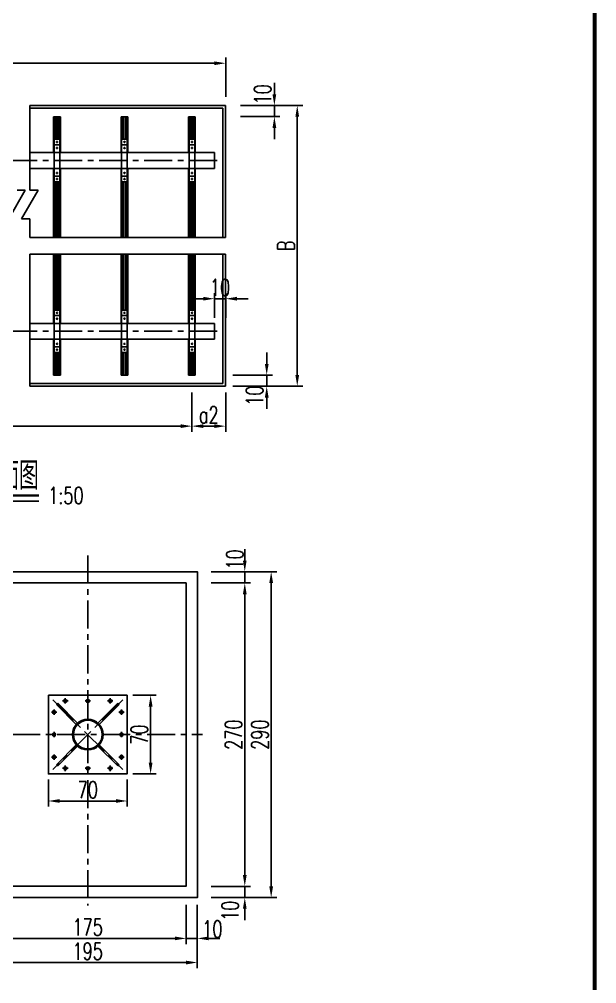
# Model space of a CAD drawing. Extents: x 4349 to 271026, y -15323 to -8945.
# Drawn here: x 5234.6 to 5337.3, y -11784.4 to -11612.7 of the extents above; entities that cross this region are included whole.
import ezdxf
from ezdxf.enums import TextEntityAlignment as Align

# ---------------------------------------------------------------- set-up
doc = ezdxf.new("R2010")
doc.units = 0
doc.header["$LTSCALE"] = 2
doc.header["$PDMODE"] = 32
doc.header["$PDSIZE"] = 0.3
doc.linetypes.add('CENTERX2', pattern=[4, 2.5, -0.5, 0.5, -0.5])
doc.layers.get('DEFPOINTS').update_dxf_attribs({"linetype": 'CONTINUOUS'})
for name, color, linetype in [('中线', 2, 'CENTERX2'), ('图框', 7, 'CONTINUOUS'), ('尺寸标注', 4, 'CONTINUOUS'), ('文字', 7, 'CONTINUOUS'), ('结构1', 1, 'CONTINUOUS'), ('结构2', 7, 'CONTINUOUS'), ('结构3', 1, 'CONTINUOUS')]:
    doc.layers.add(name, color=color, linetype=linetype)
doc.styles.get("Standard").update_dxf_attribs({"font": 'simplex1.shx', "width": 0.7, "bigfont": 'hztxt.shx'})
doc.dimstyles.new('1：10', dxfattribs={"dimtxt": 3, "dimasz": 2, "dimexe": 1, "dimexo": 1, "dimgap": 0.5, "dimtad": 1, "dimrnd": 0.0095, "dimdsep": 46, "dimtxsty": 'Standard', "dimcen": 0.09, "dimclrd": 256, "dimclre": 256, "dimadec": 0, "dimazin": 0, "dimtfac": 1, "dimtix": 1, "dimtmove": 2, "dimatfit": 3, "dimfxl": 0, "dimtolj": 1, "dimtzin": 0, "dimarcsym": 0})
doc.dimstyles.new('比例：1：50（mm)', dxfattribs={"dimtxt": 3, "dimasz": 2, "dimexe": 1, "dimexo": 1, "dimgap": 0.5, "dimtad": 1, "dimlfac": 5, "dimrnd": 0.0095, "dimdsep": 46, "dimtxsty": 'Standard', "dimcen": 0.09, "dimclrd": 256, "dimclre": 256, "dimclrt": 256, "dimadec": 0, "dimazin": 0, "dimtfac": 1, "dimtix": 1, "dimtmove": 2, "dimatfit": 3, "dimfxl": 0, "dimtolj": 1, "dimtzin": 0, "dimarcsym": 0})

# ---------------------------------------------------------------- blocks, each defined once
blk = doc.blocks.new('*D659')
at = {"layer": 'DEFPOINTS', "color": 0, "linetype": 'Continuous'}
for p in [(5239.77, -11747.06), (5253.77, -11747.06), (5253.77, -11751.88)]:
    blk.add_point(p, dxfattribs=at)
at = {"layer": '尺寸标注', "linetype": 'Continuous', "lineweight": -2}
for p, q in [((5239.77, -11748.06), (5239.77, -11752.88)), ((5253.77, -11748.06), (5253.77, -11752.88)), ((5241.77, -11751.88), (5251.77, -11751.88))]:
    blk.add_line(p, q, dxfattribs=at)
at = {"layer": '尺寸标注', "linetype": 'Continuous'}
for points in [[(5241.77, -11751.54), (5241.77, -11752.21), (5239.77, -11751.88)], [(5251.77, -11751.54), (5251.77, -11752.21), (5253.77, -11751.88)]]:
    blk.add_solid(points, dxfattribs=at)
at = {"layer": '尺寸标注', "linetype": 'Continuous', "insert": (5246.77, -11749.88), "char_height": 3, "attachment_point": 5}
blk.add_mtext('\\A1;70', dxfattribs=at)
blk = doc.blocks.new('*D660')
at = {"layer": 'DEFPOINTS', "color": 0, "linetype": 'Continuous'}
for p in [(5253.77, -11733.06), (5253.77, -11747.06), (5257.94, -11747.06)]:
    blk.add_point(p, dxfattribs=at)
at = {"layer": '尺寸标注', "linetype": 'Continuous', "lineweight": -2}
for p, q in [((5254.77, -11733.06), (5258.94, -11733.06)), ((5257.94, -11735.06), (5257.94, -11745.06)), ((5254.77, -11747.06), (5258.94, -11747.06))]:
    blk.add_line(p, q, dxfattribs=at)
at = {"layer": '尺寸标注', "linetype": 'Continuous'}
for points in [[(5257.61, -11735.06), (5258.28, -11735.06), (5257.94, -11733.06)], [(5257.61, -11745.06), (5258.28, -11745.06), (5257.94, -11747.06)]]:
    blk.add_solid(points, dxfattribs=at)
at = {"layer": '尺寸标注', "linetype": 'Continuous', "insert": (5255.94, -11740.06), "char_height": 3, "attachment_point": 5, "rotation": 90}
blk.add_mtext('\\A1;70', dxfattribs=at)
blk = doc.blocks.new('*D662')
at = {"layer": 'DEFPOINTS', "color": 0, "linetype": 'Continuous'}
for p in [(5229.25, -11767.07), (5264.25, -11767.07), (5264.25, -11776.34)]:
    blk.add_point(p, dxfattribs=at)
at = {"layer": '尺寸标注', "linetype": 'Continuous', "lineweight": -2}
for p, q in [((5229.25, -11770.34), (5229.25, -11777.34)), ((5264.25, -11770.34), (5264.25, -11777.34)), ((5231.25, -11776.34), (5262.25, -11776.34))]:
    blk.add_line(p, q, dxfattribs=at)
at = {"layer": '尺寸标注', "linetype": 'Continuous'}
for points in [[(5231.25, -11776), (5231.25, -11776.67), (5229.25, -11776.34)], [(5262.25, -11776), (5262.25, -11776.67), (5264.25, -11776.34)]]:
    blk.add_solid(points, dxfattribs=at)
at = {"layer": '尺寸标注', "linetype": 'Continuous', "insert": (5246.75, -11774.34), "char_height": 3, "attachment_point": 5}
blk.add_mtext('\\A1;175', dxfattribs=at)
blk = doc.blocks.new('*D663')
at = {"layer": 'DEFPOINTS', "color": 0, "linetype": 'Continuous'}
for p in [(5264.25, -11767.07), (5266.25, -11767.07), (5266.25, -11776.34)]:
    blk.add_point(p, dxfattribs=at)
at = {"layer": '尺寸标注', "linetype": 'Continuous', "lineweight": -2}
for p, q in [((5264.25, -11770.34), (5264.25, -11777.34)), ((5266.25, -11770.34), (5266.25, -11777.34)), ((5262.25, -11776.34), (5260.25, -11776.34)), ((5264.25, -11776.34), (5266.25, -11776.34)), ((5268.25, -11776.34), (5270.25, -11776.34))]:
    blk.add_line(p, q, dxfattribs=at)
at = {"layer": '尺寸标注', "linetype": 'Continuous'}
for points in [[(5262.25, -11776), (5262.25, -11776.67), (5264.25, -11776.34)], [(5268.25, -11776), (5268.25, -11776.67), (5266.25, -11776.34)]]:
    blk.add_solid(points, dxfattribs=at)
at = {"layer": '尺寸标注', "linetype": 'Continuous', "insert": (5268.92, -11774.68), "char_height": 3, "attachment_point": 5}
blk.add_mtext('\\A1;10', dxfattribs=at)
blk = doc.blocks.new('*D664')
at = {"layer": 'DEFPOINTS', "color": 0, "linetype": 'Continuous'}
for p in [(5227.25, -11769.07), (5266.25, -11769.07), (5266.25, -11780.63)]:
    blk.add_point(p, dxfattribs=at)
at = {"layer": '尺寸标注', "linetype": 'Continuous', "lineweight": -2}
for p, q in [((5227.25, -11774.63), (5227.25, -11781.63)), ((5266.25, -11774.63), (5266.25, -11781.63)), ((5229.25, -11780.63), (5264.25, -11780.63))]:
    blk.add_line(p, q, dxfattribs=at)
at = {"layer": '尺寸标注', "linetype": 'Continuous'}
for points in [[(5229.25, -11780.3), (5229.25, -11780.97), (5227.25, -11780.63)], [(5264.25, -11780.3), (5264.25, -11780.97), (5266.25, -11780.63)]]:
    blk.add_solid(points, dxfattribs=at)
at = {"layer": '尺寸标注', "linetype": 'Continuous', "insert": (5246.75, -11778.63), "char_height": 3, "attachment_point": 5}
blk.add_mtext('\\A1;195', dxfattribs=at)
blk = doc.blocks.new('*D665')
at = {"layer": 'DEFPOINTS', "color": 0, "linetype": 'Continuous'}
for p in [(5264.25, -11767.07), (5264.25, -11769.07), (5274.69, -11769.07)]:
    blk.add_point(p, dxfattribs=at)
at = {"layer": '尺寸标注', "linetype": 'Continuous', "lineweight": -2}
for p, q in [((5274.69, -11765.07), (5274.69, -11763.07)), ((5268.69, -11767.07), (5275.69, -11767.07)), ((5274.69, -11767.07), (5274.69, -11769.07)), ((5268.69, -11769.07), (5275.69, -11769.07)), ((5274.69, -11771.07), (5274.69, -11773.07))]:
    blk.add_line(p, q, dxfattribs=at)
at = {"layer": '尺寸标注', "linetype": 'Continuous'}
for points in [[(5274.36, -11765.07), (5275.02, -11765.07), (5274.69, -11767.07)], [(5274.36, -11771.07), (5275.02, -11771.07), (5274.69, -11769.07)]]:
    blk.add_solid(points, dxfattribs=at)
at = {"layer": '尺寸标注', "linetype": 'Continuous', "insert": (5272.09, -11771.42), "char_height": 3, "attachment_point": 5, "rotation": 90}
blk.add_mtext('\\A1;10', dxfattribs=at)
blk = doc.blocks.new('*D666')
at = {"layer": 'DEFPOINTS', "color": 0, "linetype": 'Continuous'}
for p in [(5264.25, -11713.07), (5274.69, -11713.07), (5264.25, -11767.07)]:
    blk.add_point(p, dxfattribs=at)
at = {"layer": '尺寸标注', "linetype": 'Continuous', "lineweight": -2}
for p, q in [((5268.69, -11713.07), (5275.69, -11713.07)), ((5274.69, -11765.07), (5274.69, -11715.07)), ((5268.69, -11767.07), (5275.69, -11767.07))]:
    blk.add_line(p, q, dxfattribs=at)
at = {"layer": '尺寸标注', "linetype": 'Continuous'}
for points in [[(5274.36, -11715.07), (5275.02, -11715.07), (5274.69, -11713.07)], [(5274.36, -11765.07), (5275.02, -11765.07), (5274.69, -11767.07)]]:
    blk.add_solid(points, dxfattribs=at)
at = {"layer": '尺寸标注', "linetype": 'Continuous', "insert": (5272.69, -11740.07), "char_height": 3, "attachment_point": 5, "rotation": 90}
blk.add_mtext('\\A1;270', dxfattribs=at)
blk = doc.blocks.new('*D667')
at = {"layer": 'DEFPOINTS', "color": 0, "linetype": 'Continuous'}
for p in [(5264.25, -11711.07), (5274.69, -11711.07), (5264.25, -11713.07)]:
    blk.add_point(p, dxfattribs=at)
at = {"layer": '尺寸标注', "linetype": 'Continuous', "lineweight": -2}
for p, q in [((5274.69, -11709.07), (5274.69, -11707.07)), ((5268.69, -11711.07), (5275.69, -11711.07)), ((5274.69, -11713.07), (5274.69, -11711.07)), ((5268.69, -11713.07), (5275.69, -11713.07)), ((5274.69, -11715.07), (5274.69, -11717.07))]:
    blk.add_line(p, q, dxfattribs=at)
at = {"layer": '尺寸标注', "linetype": 'Continuous'}
for points in [[(5274.36, -11709.07), (5275.02, -11709.07), (5274.69, -11711.07)], [(5274.36, -11715.07), (5275.02, -11715.07), (5274.69, -11713.07)]]:
    blk.add_solid(points, dxfattribs=at)
at = {"layer": '尺寸标注', "linetype": 'Continuous', "insert": (5272.92, -11708.89), "char_height": 3, "attachment_point": 5, "rotation": 90}
blk.add_mtext('\\A1;10', dxfattribs=at)
blk = doc.blocks.new('*D668')
at = {"layer": 'DEFPOINTS', "color": 0, "linetype": 'Continuous'}
for p in [(5266.25, -11711.07), (5266.25, -11769.07), (5279.38, -11769.07)]:
    blk.add_point(p, dxfattribs=at)
at = {"layer": '尺寸标注', "linetype": 'Continuous', "lineweight": -2}
for p, q in [((5273.38, -11711.07), (5280.38, -11711.07)), ((5279.38, -11713.07), (5279.38, -11767.07)), ((5273.38, -11769.07), (5280.38, -11769.07))]:
    blk.add_line(p, q, dxfattribs=at)
at = {"layer": '尺寸标注', "linetype": 'Continuous'}
for points in [[(5279.05, -11713.07), (5279.72, -11713.07), (5279.38, -11711.07)], [(5279.05, -11767.07), (5279.72, -11767.07), (5279.38, -11769.07)]]:
    blk.add_solid(points, dxfattribs=at)
at = {"layer": '尺寸标注', "linetype": 'Continuous', "insert": (5277.38, -11740.07), "char_height": 3, "attachment_point": 5, "rotation": 90}
blk.add_mtext('\\A1;290', dxfattribs=at)
blk = doc.blocks.new('*D604')
at = {"layer": 'DEFPOINTS', "color": 0, "linetype": 'Continuous'}
for p in [(5271.29, -11620.55), (5187.29, -11628.06), (5271.29, -11628.06)]:
    blk.add_point(p, dxfattribs=at)
at = {"layer": '尺寸标注', "linetype": 'Continuous', "lineweight": -2}
for p, q in [((5187.29, -11626.55), (5187.29, -11619.55)), ((5189.29, -11620.55), (5269.29, -11620.55)), ((5271.29, -11626.55), (5271.29, -11619.55))]:
    blk.add_line(p, q, dxfattribs=at)
at = {"layer": '尺寸标注', "linetype": 'Continuous'}
for points in [[(5189.29, -11620.22), (5189.29, -11620.88), (5187.29, -11620.55)], [(5269.29, -11620.22), (5269.29, -11620.88), (5271.29, -11620.55)]]:
    blk.add_solid(points, dxfattribs=at)
at = {"layer": '尺寸标注', "color": 0, "linetype": 'Continuous', "insert": (5229.29, -11618.55), "char_height": 3, "attachment_point": 5}
blk.add_mtext('\\A1;A', dxfattribs=at)
blk = doc.blocks.new('*D605')
at = {"layer": 'DEFPOINTS', "color": 0, "linetype": 'Continuous'}
for p in [(5271.29, -11628.06), (5271.29, -11678.06), (5284.02, -11678.06)]:
    blk.add_point(p, dxfattribs=at)
at = {"layer": '尺寸标注', "linetype": 'Continuous', "lineweight": -2}
for p, q in [((5278.02, -11628.06), (5285.02, -11628.06)), ((5284.02, -11630.06), (5284.02, -11676.06)), ((5278.02, -11678.06), (5285.02, -11678.06))]:
    blk.add_line(p, q, dxfattribs=at)
at = {"layer": '尺寸标注', "linetype": 'Continuous'}
for points in [[(5283.69, -11630.06), (5284.35, -11630.06), (5284.02, -11628.06)], [(5283.69, -11676.06), (5284.35, -11676.06), (5284.02, -11678.06)]]:
    blk.add_solid(points, dxfattribs=at)
at = {"layer": '尺寸标注', "color": 0, "linetype": 'Continuous', "insert": (5282.02, -11653.06), "char_height": 3, "attachment_point": 5, "rotation": 90}
blk.add_mtext('\\A1;B', dxfattribs=at)
blk = doc.blocks.new('*D610')
at = {"layer": 'DEFPOINTS', "color": 0, "linetype": 'Continuous'}
for p in [(5193.29, -11676.06), (5265.29, -11676.06), (5265.29, -11685.15)]:
    blk.add_point(p, dxfattribs=at)
at = {"layer": '尺寸标注', "linetype": 'Continuous', "lineweight": -2}
for p, q in [((5193.29, -11679.15), (5193.29, -11686.15)), ((5265.29, -11679.15), (5265.29, -11686.15)), ((5195.29, -11685.15), (5263.29, -11685.15))]:
    blk.add_line(p, q, dxfattribs=at)
at = {"layer": '尺寸标注', "linetype": 'Continuous'}
for points in [[(5195.29, -11684.82), (5195.29, -11685.48), (5193.29, -11685.15)], [(5263.29, -11684.82), (5263.29, -11685.48), (5265.29, -11685.15)]]:
    blk.add_solid(points, dxfattribs=at)
at = {"layer": '尺寸标注', "color": 0, "linetype": 'Continuous', "insert": (5229.29, -11683.15), "char_height": 3, "attachment_point": 5}
blk.add_mtext('\\A1;nxa1', dxfattribs=at)
blk = doc.blocks.new('*D611')
at = {"layer": 'DEFPOINTS', "color": 0, "linetype": 'Continuous'}
for p in [(5265.29, -11676.06), (5271.29, -11676.06), (5271.29, -11685.15)]:
    blk.add_point(p, dxfattribs=at)
at = {"layer": '尺寸标注', "linetype": 'Continuous', "lineweight": -2}
for p, q in [((5265.29, -11679.15), (5265.29, -11686.15)), ((5271.29, -11679.15), (5271.29, -11686.15)), ((5267.29, -11685.15), (5269.29, -11685.15))]:
    blk.add_line(p, q, dxfattribs=at)
at = {"layer": '尺寸标注', "linetype": 'Continuous'}
for points in [[(5267.29, -11684.82), (5267.29, -11685.48), (5265.29, -11685.15)], [(5269.29, -11684.82), (5269.29, -11685.48), (5271.29, -11685.15)]]:
    blk.add_solid(points, dxfattribs=at)
at = {"layer": '尺寸标注', "color": 0, "linetype": 'Continuous', "insert": (5268.29, -11683.15), "char_height": 3, "attachment_point": 5}
blk.add_mtext('\\A1;a2', dxfattribs=at)
blk = doc.blocks.new('*D612')
at = {"layer": 'DEFPOINTS', "color": 0, "linetype": 'Continuous'}
for p in [(5265.29, -11676.06), (5265.29, -11678.06), (5278.59, -11678.06)]:
    blk.add_point(p, dxfattribs=at)
at = {"layer": '尺寸标注', "linetype": 'Continuous', "lineweight": -2}
for p, q in [((5278.59, -11674.06), (5278.59, -11672.06)), ((5272.59, -11676.06), (5279.59, -11676.06)), ((5278.59, -11676.06), (5278.59, -11678.06)), ((5272.59, -11678.06), (5279.59, -11678.06)), ((5278.59, -11680.06), (5278.59, -11682.06))]:
    blk.add_line(p, q, dxfattribs=at)
at = {"layer": '尺寸标注', "linetype": 'Continuous'}
for points in [[(5278.26, -11674.06), (5278.93, -11674.06), (5278.59, -11676.06)], [(5278.26, -11680.06), (5278.93, -11680.06), (5278.59, -11678.06)]]:
    blk.add_solid(points, dxfattribs=at)
at = {"layer": '尺寸标注', "color": 0, "linetype": 'Continuous', "insert": (5276.43, -11679.73), "char_height": 3, "attachment_point": 5, "rotation": 90}
blk.add_mtext('\\A1;10', dxfattribs=at)
blk = doc.blocks.new('*D613')
at = {"layer": 'DEFPOINTS', "color": 0, "linetype": 'Continuous'}
for p in [(5265.46, -11628.06), (5265.45, -11630.06), (5279.95, -11630.06)]:
    blk.add_point(p, dxfattribs=at)
at = {"layer": '尺寸标注', "linetype": 'Continuous', "lineweight": -2}
for p, q in [((5279.95, -11626.06), (5279.95, -11624.06)), ((5273.95, -11628.06), (5280.95, -11628.06)), ((5279.95, -11628.06), (5279.95, -11630.06)), ((5273.95, -11630.06), (5280.95, -11630.06)), ((5279.95, -11632.06), (5279.95, -11634.06))]:
    blk.add_line(p, q, dxfattribs=at)
at = {"layer": '尺寸标注', "linetype": 'Continuous'}
for points in [[(5279.62, -11626.06), (5280.29, -11626.06), (5279.95, -11628.06)], [(5279.62, -11632.06), (5280.29, -11632.06), (5279.95, -11630.06)]]:
    blk.add_solid(points, dxfattribs=at)
at = {"layer": '尺寸标注', "color": 0, "linetype": 'Continuous', "insert": (5277.87, -11626.09), "char_height": 3, "attachment_point": 5, "rotation": 90}
blk.add_mtext('\\A1;10', dxfattribs=at)
blk = doc.blocks.new('*D614')
at = {"layer": 'DEFPOINTS', "color": 0, "linetype": 'Continuous'}
for p in [(5271.29, -11662.47), (5269.29, -11666.86), (5271.29, -11666.86)]:
    blk.add_point(p, dxfattribs=at)
at = {"layer": '尺寸标注', "linetype": 'Continuous', "lineweight": -2}
for p, q in [((5269.29, -11665.86), (5269.29, -11661.47)), ((5271.29, -11665.86), (5271.29, -11661.47)), ((5267.29, -11662.47), (5265.29, -11662.47)), ((5269.29, -11662.47), (5271.29, -11662.47)), ((5273.29, -11662.47), (5275.29, -11662.47))]:
    blk.add_line(p, q, dxfattribs=at)
at = {"layer": '尺寸标注', "linetype": 'Continuous'}
for points in [[(5267.29, -11662.13), (5267.29, -11662.8), (5269.29, -11662.47)], [(5273.29, -11662.13), (5273.29, -11662.8), (5271.29, -11662.47)]]:
    blk.add_solid(points, dxfattribs=at)
at = {"layer": '尺寸标注', "color": 0, "linetype": 'Continuous', "insert": (5270.29, -11660.47), "char_height": 3, "attachment_point": 5}
blk.add_mtext('\\A1;10', dxfattribs=at)

msp = doc.modelspace()

# ---------------------------------------------------------------- linework, layer by layer
at = {"layer": '中线'}
for p, q in [((5269.78976, -11637.86357), (5176.1327, -11637.86357)), ((5269.78976, -11668.26357), (5176.1327, -11668.26357)), ((5246.76924, -11708.16608), (5246.76924, -11770.45442)), ((5252.99177, -11733.8417), (5240.5467, -11746.28678)), ((5240.5467, -11733.8417), (5252.99177, -11746.28678)), ((5243.24972, -11734.06424), (5242.28876, -11734.06424)), ((5242.76924, -11734.54472), (5242.76924, -11733.58376)), ((5246.28876, -11734.06424), (5247.24972, -11734.06424)), ((5250.28876, -11734.06424), (5251.24972, -11734.06424)), ((5250.76924, -11734.54472), (5250.76924, -11733.58376)), ((5240.76924, -11736.54472), (5240.76924, -11735.58376)), ((5252.76924, -11736.54472), (5252.76924, -11735.58376)), ((5241.24972, -11736.06424), (5240.28876, -11736.06424)), ((5252.28876, -11736.06424), (5253.24972, -11736.06424)), ((5225.299, -11740.06424), (5267.199, -11740.06424)), ((5240.76924, -11739.58376), (5240.76924, -11740.54472)), ((5252.76924, -11740.54472), (5252.76924, -11739.58376)), ((5241.24972, -11744.06424), (5240.28876, -11744.06424)), ((5240.76924, -11743.58376), (5240.76924, -11744.54472)), ((5252.28876, -11744.06424), (5253.24972, -11744.06424)), ((5252.76924, -11743.58376), (5252.76924, -11744.54472)), ((5243.24972, -11746.06424), (5242.28876, -11746.06424)), ((5242.76924, -11745.58376), (5242.76924, -11746.54472)), ((5246.28876, -11746.06424), (5247.24972, -11746.06424)), ((5250.28876, -11746.06424), (5251.24972, -11746.06424)), ((5250.76924, -11745.58376), (5250.76924, -11746.54472))]:
    msp.add_line(p, q, dxfattribs=at)
at = {"layer": '图框', "const_width": 0.7}
msp.add_lwpolyline([(5336.92857, -11598.02657), (4956.92857, -11598.02657), (4956.92858, -11875.02657), (5336.92858, -11875.02657), (5336.92857, -11598.02657)], dxfattribs=at)
at = {"layer": '尺寸标注', "linetype": 'Continuous'}
for p, q in [((5236.45436, -11628.06357), (5236.45436, -11643.12417)), ((5236.45436, -11648.23938), (5236.45436, -11651.56357)), ((5236.45436, -11654.56357), (5236.45436, -11678.06357))]:
    msp.add_line(p, q, dxfattribs=at)
at = {"layer": '尺寸标注', "linetype": 'ByBlock'}
for p, q in [((5232.72126, -11648.23938), (5235.65365, -11643.12417)), ((5235.65365, -11643.12417), (5234.18746, -11643.12417)), ((5234.98816, -11648.23938), (5237.92055, -11643.12417)), ((5237.92055, -11643.12417), (5236.45436, -11643.12417)), ((5236.45436, -11648.23938), (5234.98816, -11648.23938)), ((5271.28976, -11651.56357), (5236.45436, -11651.56357)), ((5271.28976, -11654.56357), (5236.45436, -11654.56357))]:
    msp.add_line(p, q, dxfattribs=at)
at = {"layer": '文字'}
msp.add_line((5220.5025, -11698.4997), (5238.08623, -11698.4997), dxfattribs=at)
at = {"layer": '文字', "const_width": 0.4}
msp.add_lwpolyline([(5220.5025, -11697.4997), (5238.08623, -11697.4997)], dxfattribs=at)
at = {"layer": '结构1'}
msp.add_lwpolyline([(5239.76924, -11733.06424), (5253.76924, -11733.06424), (5253.76924, -11747.06424), (5239.76924, -11747.06424)], close=True, dxfattribs=at)
at = {"layer": '结构2'}
for p, q in [((5236.45436, -11628.56357), (5270.78976, -11628.56357)), ((5270.78976, -11628.56357), (5270.78976, -11651.56357)), ((5240.68976, -11630.06357), (5241.88976, -11630.06357)), ((5240.68976, -11636.46357), (5240.68976, -11630.06357)), ((5240.98976, -11634.08357), (5240.98976, -11630.06357)), ((5241.12476, -11634.08357), (5241.12476, -11630.06357)), ((5241.45476, -11634.08357), (5241.45476, -11630.06357)), ((5241.58976, -11634.08357), (5241.58976, -11630.06357)), ((5241.88976, -11636.46357), (5241.88976, -11630.06357)), ((5252.68976, -11630.06357), (5253.88976, -11630.06357)), ((5252.68976, -11636.46357), (5252.68976, -11630.06357)), ((5252.98976, -11634.08357), (5252.98976, -11630.06357)), ((5253.12476, -11634.08357), (5253.12476, -11630.06357)), ((5253.45476, -11634.08357), (5253.45476, -11630.06357)), ((5253.58976, -11634.08357), (5253.58976, -11630.06357)), ((5253.88976, -11636.46357), (5253.88976, -11630.06357)), ((5264.68976, -11630.06357), (5265.88976, -11630.06357)), ((5264.68976, -11636.46357), (5264.68976, -11630.06357)), ((5264.98976, -11634.08357), (5264.98976, -11630.06357)), ((5265.12476, -11634.08357), (5265.12476, -11630.06357)), ((5265.45476, -11634.08357), (5265.45476, -11630.06357)), ((5265.58976, -11634.08357), (5265.58976, -11630.06357)), ((5265.88976, -11636.46357), (5265.88976, -11630.06357)), ((5240.78976, -11634.08357), (5241.78976, -11634.08357)), ((5240.78976, -11641.64357), (5240.78976, -11634.08357)), ((5241.78976, -11641.64357), (5241.78976, -11634.08357)), ((5252.78976, -11634.08357), (5253.78976, -11634.08357)), ((5252.78976, -11641.64357), (5252.78976, -11634.08357)), ((5253.78976, -11641.64357), (5253.78976, -11634.08357)), ((5264.78976, -11634.08357), (5265.78976, -11634.08357)), ((5264.78976, -11641.64357), (5264.78976, -11634.08357)), ((5265.78976, -11641.64357), (5265.78976, -11634.08357)), ((5240.78976, -11635.08357), (5241.78976, -11635.08357)), ((5252.78976, -11635.08357), (5253.78976, -11635.08357)), ((5264.78976, -11635.08357), (5265.78976, -11635.08357)), ((5240.68976, -11651.56357), (5240.68976, -11639.26357)), ((5241.88976, -11651.56357), (5241.88976, -11639.26357)), ((5252.68976, -11651.56357), (5252.68976, -11639.26357)), ((5253.88976, -11651.56357), (5253.88976, -11639.26357)), ((5264.68976, -11651.56357), (5264.68976, -11639.26357)), ((5265.88976, -11651.56357), (5265.88976, -11639.26357)), ((5240.78976, -11640.64357), (5241.78976, -11640.64357)), ((5252.78976, -11640.64357), (5253.78976, -11640.64357)), ((5264.78976, -11640.64357), (5265.78976, -11640.64357)), ((5240.78976, -11641.64357), (5241.78976, -11641.64357)), ((5240.98976, -11651.56357), (5240.98976, -11641.64357)), ((5241.12476, -11651.56357), (5241.12476, -11641.64357)), ((5241.45476, -11651.56357), (5241.45476, -11641.64357)), ((5241.58976, -11651.56357), (5241.58976, -11641.64357)), ((5252.78976, -11641.64357), (5253.78976, -11641.64357)), ((5252.98976, -11651.56357), (5252.98976, -11641.64357)), ((5253.12476, -11651.56357), (5253.12476, -11641.64357)), ((5253.45476, -11651.56357), (5253.45476, -11641.64357)), ((5253.58976, -11651.56357), (5253.58976, -11641.64357)), ((5264.78976, -11641.64357), (5265.78976, -11641.64357)), ((5264.98976, -11651.56357), (5264.98976, -11641.64357)), ((5265.12476, -11651.56357), (5265.12476, -11641.64357)), ((5265.45476, -11651.56357), (5265.45476, -11641.64357)), ((5265.58976, -11651.56357), (5265.58976, -11641.64357)), ((5240.68976, -11666.86357), (5240.68976, -11654.56357)), ((5240.98976, -11664.48357), (5240.98976, -11654.56357)), ((5241.12476, -11664.48357), (5241.12476, -11654.56357)), ((5241.45476, -11664.48357), (5241.45476, -11654.56357)), ((5241.58976, -11664.48357), (5241.58976, -11654.56357)), ((5241.88976, -11666.86357), (5241.88976, -11654.56357)), ((5252.68976, -11666.86357), (5252.68976, -11654.56357)), ((5252.98976, -11664.48357), (5252.98976, -11654.56357)), ((5253.12476, -11664.48357), (5253.12476, -11654.56357)), ((5253.45476, -11664.48357), (5253.45476, -11654.56357)), ((5253.58976, -11664.48357), (5253.58976, -11654.56357)), ((5253.88976, -11666.86357), (5253.88976, -11654.56357)), ((5264.68976, -11666.86357), (5264.68976, -11654.56357)), ((5264.98976, -11664.48357), (5264.98976, -11654.56357)), ((5265.12476, -11664.48357), (5265.12476, -11654.56357)), ((5265.45476, -11664.48357), (5265.45476, -11654.56357)), ((5265.58976, -11664.48357), (5265.58976, -11654.56357)), ((5265.88976, -11666.86357), (5265.88976, -11654.56357)), ((5270.78976, -11654.56357), (5270.78976, -11677.56357)), ((5240.78976, -11672.04357), (5240.78976, -11664.48357)), ((5240.78976, -11664.48357), (5241.78976, -11664.48357)), ((5241.78976, -11672.04357), (5241.78976, -11664.48357)), ((5252.78976, -11672.04357), (5252.78976, -11664.48357)), ((5252.78976, -11664.48357), (5253.78976, -11664.48357)), ((5253.78976, -11672.04357), (5253.78976, -11664.48357)), ((5264.78976, -11672.04357), (5264.78976, -11664.48357)), ((5264.78976, -11664.48357), (5265.78976, -11664.48357)), ((5265.78976, -11672.04357), (5265.78976, -11664.48357)), ((5240.78976, -11665.48357), (5241.78976, -11665.48357)), ((5252.78976, -11665.48357), (5253.78976, -11665.48357)), ((5264.78976, -11665.48357), (5265.78976, -11665.48357)), ((5240.68976, -11676.06357), (5240.68976, -11669.66357)), ((5241.88976, -11676.06357), (5241.88976, -11669.66357)), ((5252.68976, -11676.06357), (5252.68976, -11669.66357)), ((5253.88976, -11676.06357), (5253.88976, -11669.66357)), ((5264.68976, -11676.06357), (5264.68976, -11669.66357)), ((5265.88976, -11676.06357), (5265.88976, -11669.66357)), ((5240.78976, -11671.04357), (5241.78976, -11671.04357)), ((5240.78976, -11672.04357), (5241.78976, -11672.04357)), ((5240.98976, -11672.04357), (5240.98976, -11676.06357)), ((5241.12476, -11672.04357), (5241.12476, -11676.06357)), ((5241.45476, -11672.04357), (5241.45476, -11676.06357)), ((5241.58976, -11672.04357), (5241.58976, -11676.06357)), ((5252.78976, -11671.04357), (5253.78976, -11671.04357)), ((5252.78976, -11672.04357), (5253.78976, -11672.04357)), ((5252.98976, -11672.04357), (5252.98976, -11676.06357)), ((5253.12476, -11672.04357), (5253.12476, -11676.06357)), ((5253.45476, -11672.04357), (5253.45476, -11676.06357)), ((5253.58976, -11672.04357), (5253.58976, -11676.06357)), ((5264.78976, -11671.04357), (5265.78976, -11671.04357)), ((5264.78976, -11672.04357), (5265.78976, -11672.04357)), ((5264.98976, -11672.04357), (5264.98976, -11676.06357)), ((5265.12476, -11672.04357), (5265.12476, -11676.06357)), ((5265.45476, -11672.04357), (5265.45476, -11676.06357)), ((5265.58976, -11672.04357), (5265.58976, -11676.06357)), ((5240.68976, -11676.06357), (5241.88976, -11676.06357)), ((5252.68976, -11676.06357), (5253.88976, -11676.06357)), ((5264.68976, -11676.06357), (5265.88976, -11676.06357)), ((5270.78976, -11677.56357), (5236.45436, -11677.56357)), ((5241.19069, -11734.71197), (5241.41697, -11734.4857)), ((5244.72901, -11738.25029), (5241.19069, -11734.71197)), ((5244.95529, -11738.02402), (5241.41697, -11734.4857)), ((5248.58318, -11738.02402), (5252.1215, -11734.4857)), ((5248.80946, -11738.25029), (5252.34778, -11734.71197)), ((5252.34778, -11734.71197), (5252.1215, -11734.4857)), ((5244.01912, -11737.5404), (5244.2454, -11737.31412)), ((5249.51935, -11737.5404), (5249.29307, -11737.31412)), ((5244.72901, -11741.87818), (5241.19069, -11745.4165)), ((5244.95529, -11742.10446), (5241.41697, -11745.64278)), ((5244.01912, -11742.58808), (5244.2454, -11742.81435)), ((5248.58318, -11742.10446), (5252.1215, -11745.64278)), ((5248.80946, -11741.87818), (5252.34778, -11745.4165)), ((5249.51935, -11742.58808), (5249.29307, -11742.81435)), ((5241.19069, -11745.4165), (5241.41697, -11745.64278)), ((5252.34778, -11745.4165), (5252.1215, -11745.64278))]:
    msp.add_line(p, q, dxfattribs=at)
msp.add_lwpolyline([(5227.25084, -11769.06608), (5266.25084, -11769.06608), (5266.25084, -11711.06608), (5227.25084, -11711.06608)], close=True, dxfattribs=at)
for centre, radius in [((5241.28976, -11634.58357), 0.105), ((5253.28976, -11634.58357), 0.105), ((5265.28976, -11634.58357), 0.105), ((5241.28976, -11635.63357), 0.105), ((5253.28976, -11635.63357), 0.105), ((5265.28976, -11635.63357), 0.105), ((5241.28976, -11640.09357), 0.105), ((5241.28976, -11641.14357), 0.105), ((5253.28976, -11640.09357), 0.105), ((5253.28976, -11641.14357), 0.105), ((5265.28976, -11640.09357), 0.105), ((5265.28976, -11641.14357), 0.105), ((5241.28976, -11664.98357), 0.105), ((5253.28976, -11664.98357), 0.105), ((5265.28976, -11664.98357), 0.105), ((5241.28976, -11666.03357), 0.105), ((5253.28976, -11666.03357), 0.105), ((5265.28976, -11666.03357), 0.105), ((5241.28976, -11670.49357), 0.105), ((5253.28976, -11670.49357), 0.105), ((5265.28976, -11670.49357), 0.105), ((5241.28976, -11671.54357), 0.105), ((5253.28976, -11671.54357), 0.105), ((5265.28976, -11671.54357), 0.105), ((5242.76924, -11734.06424), 0.28), ((5246.76924, -11734.06424), 0.28), ((5250.76924, -11734.06424), 0.28), ((5240.76924, -11736.06424), 0.28), ((5252.76924, -11736.06424), 0.28), ((5246.76924, -11740.06424), 2.73), ((5246.76924, -11740.06424), 2.55), ((5240.76924, -11740.06424), 0.28), ((5252.76924, -11740.06424), 0.28), ((5240.76924, -11744.06424), 0.28), ((5252.76924, -11744.06424), 0.28), ((5242.76924, -11746.06424), 0.28), ((5246.76924, -11746.06424), 0.28), ((5250.76924, -11746.06424), 0.28)]:
    msp.add_circle(centre, radius, dxfattribs=at)
at = {"layer": '结构3'}
for p, q in [((5236.45436, -11628.06357), (5271.28976, -11628.06357)), ((5271.28976, -11628.06357), (5271.28976, -11651.56357)), ((5269.28976, -11636.46357), (5236.45436, -11636.46357)), ((5269.28976, -11636.46357), (5269.28976, -11639.26357)), ((5269.28976, -11639.26357), (5236.45436, -11639.26357)), ((5271.28976, -11654.56357), (5271.28976, -11678.06357)), ((5269.28976, -11666.86357), (5236.45436, -11666.86357)), ((5269.28976, -11666.86357), (5269.28976, -11669.66357)), ((5269.28976, -11669.66357), (5236.45436, -11669.66357)), ((5271.28976, -11678.06357), (5236.45436, -11678.06357))]:
    msp.add_line(p, q, dxfattribs=at)
msp.add_lwpolyline([(5229.25084, -11767.06608), (5264.25084, -11767.06608), (5264.25084, -11713.06608), (5229.25084, -11713.06608)], close=True, dxfattribs=at)

# ---------------------------------------------------------------- texts
at = {"layer": '文字', "width": 0.7}
for s, height, p in [('标志背面图', 5, (5229.29816, -11693.97758)), ('1:50', 3, (5242.87623, -11697.50223))]:
    msp.add_text(s, height=height, dxfattribs=at).set_placement(p, align=Align.MIDDLE_CENTER)

# ---------------------------------------------------------------- dimensions: what is measured, and where the dimension line sits
at = {"layer": '尺寸标注', "linetype": 'Continuous'}
for base, p1, p2, text, picture, middle in [((5271.28976, -11620.55049), (5187.28976, -11628.06357), (5271.28976, -11628.06357), 'A', '*D604', (5229.28976, -11618.55049)), ((5271.28976, -11662.46576), (5269.28976, -11666.86357), (5271.28976, -11666.86357), '10', '*D614', (5270.28976, -11660.46576)), ((5265.28976, -11685.15062), (5193.28976, -11676.06357), (5265.28976, -11676.06357), 'nxa1', '*D610', (5229.28976, -11683.15062)), ((5271.28976, -11685.15062), (5265.28976, -11676.06357), (5271.28976, -11676.06357), 'a2', '*D611', (5268.28976, -11683.15062))]:
    dim = msp.add_linear_dim(base=base, p1=p1, p2=p2, text=text, dimstyle='1：10', dxfattribs=at)
    dim.commit()
    dim.dimension.update_dxf_attribs({"geometry": picture, "text_midpoint": middle})
for base, p1, p2, picture, middle in [((5279.95448, -11630.06357), (5265.45611, -11628.06357), (5265.45476, -11630.06357), '*D613', (5277.87215, -11626.08588)), ((5278.59474, -11678.06357), (5265.28976, -11676.06357), (5265.28976, -11678.06357), '*D612', (5276.43337, -11679.72665))]:
    dim = msp.add_linear_dim(base=base, p1=p1, p2=p2, angle=90, text='10', dimstyle='1：10', dxfattribs=at)
    dim.commit()
    dim.dimension.update_dxf_attribs({"geometry": picture, "text_midpoint": middle, "dimtype": 160})
dim = msp.add_linear_dim(base=(5284.0185, -11678.06357), p1=(5271.28976, -11628.06357), p2=(5271.28976, -11678.06357), angle=90, text='B', dimstyle='1：10', dxfattribs=at)
dim.commit()
dim.dimension.update_dxf_attribs({"geometry": '*D605', "text_midpoint": (5282.0185, -11653.06357)})
for base, p1, p2, picture, middle in [((5274.68851, -11711.06608), (5264.25084, -11713.06608), (5264.25084, -11711.06608), '*D667', (5272.91625, -11708.88976)), ((5274.68851, -11769.06608), (5264.25084, -11767.06608), (5264.25084, -11769.06608), '*D665', (5272.09239, -11771.42092))]:
    dim = msp.add_linear_dim(base=base, p1=p1, p2=p2, angle=90, dimstyle='比例：1：50（mm)', dxfattribs=at)
    dim.commit()
    dim.dimension.update_dxf_attribs({"geometry": picture, "text_midpoint": middle, "dimtype": 160})
for base, p1, p2, picture, middle in [((5279.38168, -11769.06608), (5266.25084, -11711.06608), (5266.25084, -11769.06608), '*D668', (5277.38168, -11740.06608)), ((5274.68851, -11713.06608), (5264.25084, -11767.06608), (5264.25084, -11713.06608), '*D666', (5272.68851, -11740.06608)), ((5257.94422, -11747.06424), (5253.76924, -11733.06424), (5253.76924, -11747.06424), '*D660', (5255.94422, -11740.06424))]:
    dim = msp.add_linear_dim(base=base, p1=p1, p2=p2, angle=90, dimstyle='比例：1：50（mm)', dxfattribs=at)
    dim.commit()
    dim.dimension.update_dxf_attribs({"geometry": picture, "text_midpoint": middle})
for base, p1, p2, picture, middle in [((5253.76924, -11751.87629), (5239.76924, -11747.06424), (5253.76924, -11747.06424), '*D659', (5246.76924, -11749.87629)), ((5264.25084, -11776.33706), (5229.25084, -11767.06608), (5264.25084, -11767.06608), '*D662', (5246.75084, -11774.33706)), ((5266.25084, -11780.63256), (5227.25084, -11769.06608), (5266.25084, -11769.06608), '*D664', (5246.75084, -11778.63256))]:
    dim = msp.add_linear_dim(base=base, p1=p1, p2=p2, dimstyle='比例：1：50（mm)', dxfattribs=at)
    dim.commit()
    dim.dimension.update_dxf_attribs({"geometry": picture, "text_midpoint": middle})
dim = msp.add_linear_dim(base=(5266.25084, -11776.33706), p1=(5264.25084, -11767.06608), p2=(5266.25084, -11767.06608), dimstyle='比例：1：50（mm)', dxfattribs=at)
dim.commit()
dim.dimension.update_dxf_attribs({"geometry": '*D663', "text_midpoint": (5268.91962, -11774.68355), "dimtype": 160})

doc.saveas('drawing.dxf')
